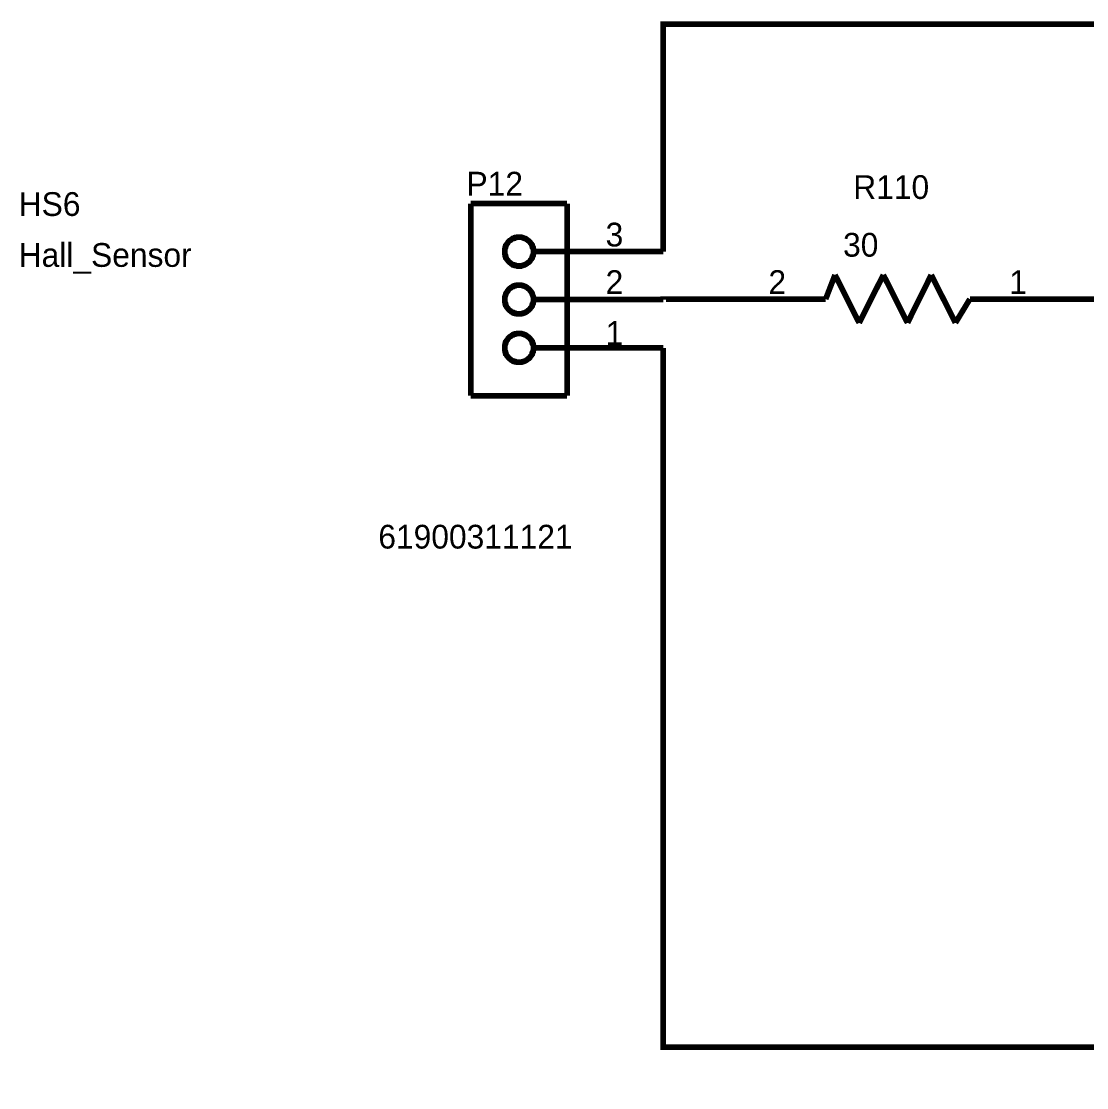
# Model space of a CAD drawing. Header units: millimetres. Extents: x 0 to 800, y 0 to 567.
# Drawn here: x 536.1 to 592.4, y 185.8 to 242.1 of the extents above; entities that cross this region are included whole.
import ezdxf

# ---------------------------------------------------------------- set-up
doc = ezdxf.new("R2010")
doc.units = ezdxf.units.MM
doc.layers.add('Sheet', color=255, linetype='Continuous')

msp = doc.modelspace()

# ---------------------------------------------------------------- linework, layer by layer
at = {"layer": 'Sheet'}
for points, const_width in [([(644.515, 240.697), (644.515, 241.996), (570.015, 241.996), (570.015, 229.991)], 0.3), ([(564.931, 232.522), (559.846, 232.522)], 0.3), ([(559.846, 232.522), (559.846, 222.375)], 0.3), ([(564.931, 222.375), (564.931, 232.522)], 0.3), ([(561.638, 229.991), (561.638, 230.035), (561.638, 230.08), (561.638, 230.103), (561.66, 230.147), (561.66, 230.192), (561.683, 230.215), (561.683, 230.259), (561.705, 230.282), (561.705, 230.327), (561.728, 230.349), (561.75, 230.394), (561.772, 230.416), (561.795, 230.439), (561.817, 230.483), (561.84, 230.506), (561.862, 230.528), (561.884, 230.551), (561.907, 230.573), (561.952, 230.595), (561.974, 230.618), (561.996, 230.64), (562.041, 230.662), (562.064, 230.685), (562.108, 230.685), (562.131, 230.707), (562.176, 230.707), (562.198, 230.73), (562.243, 230.73), (562.288, 230.752), (562.31, 230.752), (562.355, 230.752), (562.4, 230.752)], 0.3), ([(562.4, 230.752), (562.4, 230.752)], 0.3), ([(562.4, 230.752), (562.444, 230.752), (562.467, 230.752), (562.512, 230.752), (562.556, 230.73), (562.579, 230.73), (562.624, 230.707), (562.646, 230.707), (562.691, 230.685), (562.713, 230.685), (562.758, 230.662), (562.78, 230.64), (562.825, 230.618), (562.848, 230.595), (562.87, 230.573), (562.915, 230.551), (562.937, 230.528), (562.959, 230.506), (562.982, 230.483), (563.004, 230.439), (563.027, 230.416), (563.049, 230.394), (563.071, 230.349), (563.094, 230.327), (563.094, 230.282), (563.116, 230.259), (563.116, 230.215), (563.139, 230.192), (563.139, 230.147), (563.161, 230.103), (563.161, 230.08), (563.161, 230.035), (563.161, 229.991)], 0.3), ([(561.638, 229.991), (561.638, 230.035), (561.638, 230.08), (561.638, 230.103), (561.66, 230.147), (561.66, 230.192), (561.683, 230.215), (561.683, 230.259), (561.705, 230.282), (561.705, 230.327), (561.728, 230.349), (561.75, 230.394), (561.772, 230.416), (561.795, 230.439), (561.817, 230.483), (561.84, 230.506), (561.862, 230.528), (561.884, 230.551), (561.907, 230.573), (561.952, 230.595), (561.974, 230.618), (561.996, 230.64), (562.041, 230.662), (562.064, 230.685), (562.108, 230.685), (562.131, 230.707), (562.176, 230.707), (562.198, 230.73), (562.243, 230.73), (562.288, 230.752), (562.31, 230.752), (562.355, 230.752), (562.4, 230.752)], 0.0991), ([(562.4, 230.752), (562.4, 230.752)], 0.0991), ([(562.4, 230.752), (562.444, 230.752), (562.467, 230.752), (562.512, 230.752), (562.556, 230.73), (562.579, 230.73), (562.624, 230.707), (562.646, 230.707), (562.691, 230.685), (562.713, 230.685), (562.758, 230.662), (562.78, 230.64), (562.825, 230.618), (562.848, 230.595), (562.87, 230.573), (562.915, 230.551), (562.937, 230.528), (562.959, 230.506), (562.982, 230.483), (563.004, 230.439), (563.027, 230.416), (563.049, 230.394), (563.071, 230.349), (563.094, 230.327), (563.094, 230.282), (563.116, 230.259), (563.116, 230.215), (563.139, 230.192), (563.139, 230.147), (563.161, 230.103), (563.161, 230.08), (563.161, 230.035), (563.161, 229.991)], 0.0991), ([(562.4, 229.229), (562.355, 229.229), (562.31, 229.229), (562.288, 229.229), (562.243, 229.251), (562.198, 229.251), (562.176, 229.274), (562.131, 229.274), (562.108, 229.296), (562.064, 229.296), (562.041, 229.319), (561.996, 229.341), (561.974, 229.363), (561.952, 229.386), (561.907, 229.408), (561.884, 229.431), (561.862, 229.453), (561.84, 229.475), (561.817, 229.498), (561.795, 229.543), (561.772, 229.565), (561.75, 229.587), (561.728, 229.632), (561.705, 229.655), (561.705, 229.699), (561.683, 229.722), (561.683, 229.767), (561.66, 229.789), (561.66, 229.834), (561.638, 229.879), (561.638, 229.901), (561.638, 229.946), (561.638, 229.991)], 0.3), ([(561.638, 229.991), (561.638, 229.991)], 0.3), ([(562.4, 229.229), (562.355, 229.229), (562.31, 229.229), (562.288, 229.229), (562.243, 229.251), (562.198, 229.251), (562.176, 229.274), (562.131, 229.274), (562.108, 229.296), (562.064, 229.296), (562.041, 229.319), (561.996, 229.341), (561.974, 229.363), (561.952, 229.386), (561.907, 229.408), (561.884, 229.431), (561.862, 229.453), (561.84, 229.475), (561.817, 229.498), (561.795, 229.543), (561.772, 229.565), (561.75, 229.587), (561.728, 229.632), (561.705, 229.655), (561.705, 229.699), (561.683, 229.722), (561.683, 229.767), (561.66, 229.789), (561.66, 229.834), (561.638, 229.879), (561.638, 229.901), (561.638, 229.946), (561.638, 229.991)], 0.0991), ([(561.638, 229.991), (561.638, 229.991)], 0.0991), ([(563.161, 229.991), (563.161, 229.946), (563.161, 229.901), (563.161, 229.879), (563.139, 229.834), (563.139, 229.789), (563.116, 229.767), (563.116, 229.722), (563.094, 229.699), (563.094, 229.655), (563.071, 229.632), (563.049, 229.587), (563.027, 229.565), (563.004, 229.543), (562.982, 229.498), (562.959, 229.475), (562.937, 229.453), (562.915, 229.431), (562.87, 229.408), (562.848, 229.386), (562.825, 229.363), (562.78, 229.341), (562.758, 229.319), (562.713, 229.296), (562.691, 229.296), (562.646, 229.274), (562.624, 229.274), (562.579, 229.251), (562.556, 229.251), (562.512, 229.229), (562.467, 229.229), (562.444, 229.229), (562.4, 229.229)], 0.3), ([(563.161, 229.991), (563.161, 229.946), (563.161, 229.901), (563.161, 229.879), (563.139, 229.834), (563.139, 229.789), (563.116, 229.767), (563.116, 229.722), (563.094, 229.699), (563.094, 229.655), (563.071, 229.632), (563.049, 229.587), (563.027, 229.565), (563.004, 229.543), (562.982, 229.498), (562.959, 229.475), (562.937, 229.453), (562.915, 229.431), (562.87, 229.408), (562.848, 229.386), (562.825, 229.363), (562.78, 229.341), (562.758, 229.319), (562.713, 229.296), (562.691, 229.296), (562.646, 229.274), (562.624, 229.274), (562.579, 229.251), (562.556, 229.251), (562.512, 229.229), (562.467, 229.229), (562.444, 229.229), (562.4, 229.229)], 0.0991), ([(563.161, 229.991), (563.161, 229.991), (563.161, 229.991), (563.161, 229.991), (563.161, 229.991), (563.161, 229.991), (563.161, 229.991), (563.161, 229.991), (563.161, 229.991), (563.161, 229.991), (563.161, 229.991), (563.161, 229.991), (563.161, 229.991), (563.161, 229.991), (563.161, 229.991), (563.161, 229.991), (563.161, 229.991), (563.161, 229.991), (563.161, 229.991), (563.161, 229.991), (563.161, 229.991), (563.161, 229.991), (563.161, 229.991), (563.161, 229.991), (563.161, 229.991), (563.161, 229.991), (563.161, 229.991), (563.161, 229.991), (563.161, 229.991), (563.161, 229.991), (563.161, 229.991), (563.161, 229.991), (563.161, 229.991)], 0.3), ([(563.161, 229.991), (563.161, 229.991)], 0.3), ([(564.931, 229.991), (563.161, 229.991)], 0.3), ([(563.161, 229.991), (563.161, 229.991), (563.161, 229.991), (563.161, 229.991), (563.161, 229.991), (563.161, 229.991), (563.161, 229.991), (563.161, 229.991), (563.161, 229.991), (563.161, 229.991), (563.161, 229.991), (563.161, 229.991), (563.161, 229.991), (563.161, 229.991), (563.161, 229.991), (563.161, 229.991), (563.161, 229.991), (563.161, 229.991), (563.161, 229.991), (563.161, 229.991), (563.161, 229.991), (563.161, 229.991), (563.161, 229.991), (563.161, 229.991), (563.161, 229.991), (563.161, 229.991), (563.161, 229.991), (563.161, 229.991), (563.161, 229.991), (563.161, 229.991), (563.161, 229.991), (563.161, 229.991), (563.161, 229.991)], 0.0991), ([(563.161, 229.991), (563.161, 229.991)], 0.0991), ([(564.931, 229.991), (570.015, 229.991)], 0.3), ([(579.087, 228.759), (578.594, 227.482)], 0.3), ([(580.364, 226.228), (579.087, 228.759)], 0.3), ([(581.64, 228.759), (580.364, 226.228)], 0.3), ([(582.917, 226.228), (581.64, 228.759)], 0.3), ([(584.172, 228.759), (582.917, 226.228)], 0.3), ([(585.448, 226.228), (584.172, 228.759)], 0.3), ([(561.638, 227.459), (561.638, 227.504), (561.638, 227.527), (561.638, 227.571), (561.66, 227.616), (561.66, 227.639), (561.683, 227.683), (561.683, 227.706), (561.705, 227.751), (561.705, 227.773), (561.728, 227.818), (561.75, 227.84), (561.772, 227.885), (561.795, 227.907), (561.817, 227.93), (561.84, 227.975), (561.862, 227.997), (561.884, 228.019), (561.907, 228.042), (561.952, 228.064), (561.974, 228.087), (561.996, 228.109), (562.041, 228.131), (562.064, 228.154), (562.108, 228.154), (562.131, 228.176), (562.176, 228.176), (562.198, 228.199), (562.243, 228.199), (562.288, 228.221), (562.31, 228.221), (562.355, 228.221), (562.4, 228.221)], 0.3), ([(561.638, 227.459), (561.638, 227.504), (561.638, 227.527), (561.638, 227.571), (561.66, 227.616), (561.66, 227.639), (561.683, 227.683), (561.683, 227.706), (561.705, 227.751), (561.705, 227.773), (561.728, 227.818), (561.75, 227.84), (561.772, 227.885), (561.795, 227.907), (561.817, 227.93), (561.84, 227.975), (561.862, 227.997), (561.884, 228.019), (561.907, 228.042), (561.952, 228.064), (561.974, 228.087), (561.996, 228.109), (562.041, 228.131), (562.064, 228.154), (562.108, 228.154), (562.131, 228.176), (562.176, 228.176), (562.198, 228.199), (562.243, 228.199), (562.288, 228.221), (562.31, 228.221), (562.355, 228.221), (562.4, 228.221)], 0.0991), ([(562.4, 228.221), (562.4, 228.221)], 0.3), ([(562.4, 228.221), (562.444, 228.221), (562.467, 228.221), (562.512, 228.221), (562.556, 228.199), (562.579, 228.199), (562.624, 228.176), (562.646, 228.176), (562.691, 228.154), (562.713, 228.154), (562.758, 228.131), (562.78, 228.109), (562.825, 228.087), (562.848, 228.064), (562.87, 228.042), (562.915, 228.019), (562.937, 227.997), (562.959, 227.975), (562.982, 227.93), (563.004, 227.907), (563.027, 227.885), (563.049, 227.84), (563.071, 227.818), (563.094, 227.773), (563.094, 227.751), (563.116, 227.706), (563.116, 227.683), (563.139, 227.639), (563.139, 227.616), (563.161, 227.571), (563.161, 227.527), (563.161, 227.504), (563.161, 227.459)], 0.3), ([(562.4, 228.221), (562.4, 228.221)], 0.0991), ([(562.4, 228.221), (562.444, 228.221), (562.467, 228.221), (562.512, 228.221), (562.556, 228.199), (562.579, 228.199), (562.624, 228.176), (562.646, 228.176), (562.691, 228.154), (562.713, 228.154), (562.758, 228.131), (562.78, 228.109), (562.825, 228.087), (562.848, 228.064), (562.87, 228.042), (562.915, 228.019), (562.937, 227.997), (562.959, 227.975), (562.982, 227.93), (563.004, 227.907), (563.027, 227.885), (563.049, 227.84), (563.071, 227.818), (563.094, 227.773), (563.094, 227.751), (563.116, 227.706), (563.116, 227.683), (563.139, 227.639), (563.139, 227.616), (563.161, 227.571), (563.161, 227.527), (563.161, 227.504), (563.161, 227.459)], 0.0991), ([(562.4, 226.698), (562.355, 226.698), (562.31, 226.698), (562.288, 226.698), (562.243, 226.72), (562.198, 226.72), (562.176, 226.743), (562.131, 226.743), (562.108, 226.765), (562.064, 226.765), (562.041, 226.788), (561.996, 226.81), (561.974, 226.832), (561.952, 226.855), (561.907, 226.877), (561.884, 226.9), (561.862, 226.922), (561.84, 226.944), (561.817, 226.967), (561.795, 227.011), (561.772, 227.034), (561.75, 227.056), (561.728, 227.101), (561.705, 227.123), (561.705, 227.168), (561.683, 227.191), (561.683, 227.235), (561.66, 227.258), (561.66, 227.303), (561.638, 227.347), (561.638, 227.37), (561.638, 227.415), (561.638, 227.459)], 0.3), ([(561.638, 227.459), (561.638, 227.459)], 0.3), ([(562.4, 226.698), (562.355, 226.698), (562.31, 226.698), (562.288, 226.698), (562.243, 226.72), (562.198, 226.72), (562.176, 226.743), (562.131, 226.743), (562.108, 226.765), (562.064, 226.765), (562.041, 226.788), (561.996, 226.81), (561.974, 226.832), (561.952, 226.855), (561.907, 226.877), (561.884, 226.9), (561.862, 226.922), (561.84, 226.944), (561.817, 226.967), (561.795, 227.011), (561.772, 227.034), (561.75, 227.056), (561.728, 227.101), (561.705, 227.123), (561.705, 227.168), (561.683, 227.191), (561.683, 227.235), (561.66, 227.258), (561.66, 227.303), (561.638, 227.347), (561.638, 227.37), (561.638, 227.415), (561.638, 227.459)], 0.0991), ([(561.638, 227.459), (561.638, 227.459)], 0.0991), ([(563.161, 227.459), (563.161, 227.415), (563.161, 227.37), (563.161, 227.347), (563.139, 227.303), (563.139, 227.258), (563.116, 227.235), (563.116, 227.191), (563.094, 227.168), (563.094, 227.123), (563.071, 227.101), (563.049, 227.056), (563.027, 227.034), (563.004, 227.011), (562.982, 226.967), (562.959, 226.944), (562.937, 226.922), (562.915, 226.9), (562.87, 226.877), (562.848, 226.855), (562.825, 226.832), (562.78, 226.81), (562.758, 226.788), (562.713, 226.765), (562.691, 226.765), (562.646, 226.743), (562.624, 226.743), (562.579, 226.72), (562.556, 226.72), (562.512, 226.698), (562.467, 226.698), (562.444, 226.698), (562.4, 226.698)], 0.3), ([(563.161, 227.459), (563.161, 227.415), (563.161, 227.37), (563.161, 227.347), (563.139, 227.303), (563.139, 227.258), (563.116, 227.235), (563.116, 227.191), (563.094, 227.168), (563.094, 227.123), (563.071, 227.101), (563.049, 227.056), (563.027, 227.034), (563.004, 227.011), (562.982, 226.967), (562.959, 226.944), (562.937, 226.922), (562.915, 226.9), (562.87, 226.877), (562.848, 226.855), (562.825, 226.832), (562.78, 226.81), (562.758, 226.788), (562.713, 226.765), (562.691, 226.765), (562.646, 226.743), (562.624, 226.743), (562.579, 226.72), (562.556, 226.72), (562.512, 226.698), (562.467, 226.698), (562.444, 226.698), (562.4, 226.698)], 0.0991), ([(563.161, 227.459), (563.161, 227.459), (563.161, 227.459), (563.161, 227.459), (563.161, 227.459), (563.161, 227.459), (563.161, 227.459), (563.161, 227.459), (563.161, 227.459), (563.161, 227.459), (563.161, 227.459), (563.161, 227.459), (563.161, 227.459), (563.161, 227.459), (563.161, 227.459), (563.161, 227.459), (563.161, 227.459), (563.161, 227.459), (563.161, 227.459), (563.161, 227.459), (563.161, 227.459), (563.161, 227.459), (563.161, 227.459), (563.161, 227.459), (563.161, 227.459), (563.161, 227.459), (563.161, 227.459), (563.161, 227.459), (563.161, 227.459), (563.161, 227.459), (563.161, 227.459), (563.161, 227.459), (563.161, 227.459)], 0.3), ([(563.161, 227.459), (563.161, 227.459)], 0.3), ([(564.931, 227.459), (563.161, 227.459)], 0.3), ([(563.161, 227.459), (563.161, 227.459), (563.161, 227.459), (563.161, 227.459), (563.161, 227.459), (563.161, 227.459), (563.161, 227.459), (563.161, 227.459), (563.161, 227.459), (563.161, 227.459), (563.161, 227.459), (563.161, 227.459), (563.161, 227.459), (563.161, 227.459), (563.161, 227.459), (563.161, 227.459), (563.161, 227.459), (563.161, 227.459), (563.161, 227.459), (563.161, 227.459), (563.161, 227.459), (563.161, 227.459), (563.161, 227.459), (563.161, 227.459), (563.161, 227.459), (563.161, 227.459), (563.161, 227.459), (563.161, 227.459), (563.161, 227.459), (563.161, 227.459), (563.161, 227.459), (563.161, 227.459), (563.161, 227.459)], 0.0991), ([(563.161, 227.459), (563.161, 227.459)], 0.0991), ([(564.931, 227.459), (570.015, 227.459)], 0.3), ([(570.015, 227.459), (570.015, 227.482), (573.51, 227.482)], 0.3), ([(578.594, 227.482), (573.51, 227.482)], 0.3), ([(578.594, 227.482), (577.833, 227.482)], 0.3), ([(586.21, 227.482), (585.448, 226.228)], 0.3), ([(586.21, 227.482), (591.295, 227.482)], 0.3), ([(586.21, 227.482), (586.971, 227.482)], 0.3), ([(591.295, 227.482), (595.998, 227.482), (610.513, 227.482), (625.498, 227.482), (628.007, 227.482)], 0.3), ([(561.638, 224.906), (561.638, 224.951), (561.638, 224.996), (561.638, 225.018), (561.66, 225.063), (561.66, 225.108), (561.683, 225.13), (561.683, 225.175), (561.705, 225.197), (561.705, 225.242), (561.728, 225.264), (561.75, 225.309), (561.772, 225.332), (561.795, 225.354), (561.817, 225.399), (561.84, 225.421), (561.862, 225.444), (561.884, 225.466), (561.907, 225.488), (561.952, 225.511), (561.974, 225.533), (561.996, 225.556), (562.041, 225.578), (562.064, 225.6), (562.108, 225.6), (562.131, 225.623), (562.176, 225.623), (562.198, 225.645), (562.243, 225.645), (562.288, 225.668), (562.31, 225.668), (562.355, 225.668), (562.4, 225.668)], 0.3), ([(562.4, 225.668), (562.4, 225.668)], 0.3), ([(562.4, 225.668), (562.444, 225.668), (562.467, 225.668), (562.512, 225.668), (562.556, 225.645), (562.579, 225.645), (562.624, 225.623), (562.646, 225.623), (562.691, 225.6), (562.713, 225.6), (562.758, 225.578), (562.78, 225.556), (562.825, 225.533), (562.848, 225.511), (562.87, 225.488), (562.915, 225.466), (562.937, 225.444), (562.959, 225.421), (562.982, 225.399), (563.004, 225.354), (563.027, 225.332), (563.049, 225.309), (563.071, 225.264), (563.094, 225.242), (563.094, 225.197), (563.116, 225.175), (563.116, 225.13), (563.139, 225.108), (563.139, 225.063), (563.161, 225.018), (563.161, 224.996), (563.161, 224.951), (563.161, 224.906)], 0.3), ([(561.638, 224.906), (561.638, 224.951), (561.638, 224.996), (561.638, 225.018), (561.66, 225.063), (561.66, 225.108), (561.683, 225.13), (561.683, 225.175), (561.705, 225.197), (561.705, 225.242), (561.728, 225.264), (561.75, 225.309), (561.772, 225.332), (561.795, 225.354), (561.817, 225.399), (561.84, 225.421), (561.862, 225.444), (561.884, 225.466), (561.907, 225.488), (561.952, 225.511), (561.974, 225.533), (561.996, 225.556), (562.041, 225.578), (562.064, 225.6), (562.108, 225.6), (562.131, 225.623), (562.176, 225.623), (562.198, 225.645), (562.243, 225.645), (562.288, 225.668), (562.31, 225.668), (562.355, 225.668), (562.4, 225.668)], 0.0991), ([(562.4, 225.668), (562.4, 225.668)], 0.0991), ([(562.4, 225.668), (562.444, 225.668), (562.467, 225.668), (562.512, 225.668), (562.556, 225.645), (562.579, 225.645), (562.624, 225.623), (562.646, 225.623), (562.691, 225.6), (562.713, 225.6), (562.758, 225.578), (562.78, 225.556), (562.825, 225.533), (562.848, 225.511), (562.87, 225.488), (562.915, 225.466), (562.937, 225.444), (562.959, 225.421), (562.982, 225.399), (563.004, 225.354), (563.027, 225.332), (563.049, 225.309), (563.071, 225.264), (563.094, 225.242), (563.094, 225.197), (563.116, 225.175), (563.116, 225.13), (563.139, 225.108), (563.139, 225.063), (563.161, 225.018), (563.161, 224.996), (563.161, 224.951), (563.161, 224.906)], 0.0991), ([(562.4, 224.144), (562.355, 224.144), (562.31, 224.144), (562.288, 224.144), (562.243, 224.167), (562.198, 224.167), (562.176, 224.189), (562.131, 224.189), (562.108, 224.212), (562.064, 224.212), (562.041, 224.234), (561.996, 224.256), (561.974, 224.279), (561.952, 224.301), (561.907, 224.324), (561.884, 224.346), (561.862, 224.368), (561.84, 224.391), (561.817, 224.413), (561.795, 224.458), (561.772, 224.48), (561.75, 224.503), (561.728, 224.548), (561.705, 224.57), (561.705, 224.615), (561.683, 224.637), (561.683, 224.682), (561.66, 224.704), (561.66, 224.749), (561.638, 224.794), (561.638, 224.816), (561.638, 224.861), (561.638, 224.906)], 0.3), ([(561.638, 224.906), (561.638, 224.906)], 0.3), ([(562.4, 224.144), (562.355, 224.144), (562.31, 224.144), (562.288, 224.144), (562.243, 224.167), (562.198, 224.167), (562.176, 224.189), (562.131, 224.189), (562.108, 224.212), (562.064, 224.212), (562.041, 224.234), (561.996, 224.256), (561.974, 224.279), (561.952, 224.301), (561.907, 224.324), (561.884, 224.346), (561.862, 224.368), (561.84, 224.391), (561.817, 224.413), (561.795, 224.458), (561.772, 224.48), (561.75, 224.503), (561.728, 224.548), (561.705, 224.57), (561.705, 224.615), (561.683, 224.637), (561.683, 224.682), (561.66, 224.704), (561.66, 224.749), (561.638, 224.794), (561.638, 224.816), (561.638, 224.861), (561.638, 224.906)], 0.0991), ([(561.638, 224.906), (561.638, 224.906)], 0.0991), ([(563.161, 224.906), (563.161, 224.861), (563.161, 224.816), (563.161, 224.794), (563.139, 224.749), (563.139, 224.704), (563.116, 224.682), (563.116, 224.637), (563.094, 224.615), (563.094, 224.57), (563.071, 224.548), (563.049, 224.503), (563.027, 224.48), (563.004, 224.458), (562.982, 224.413), (562.959, 224.391), (562.937, 224.368), (562.915, 224.346), (562.87, 224.324), (562.848, 224.301), (562.825, 224.279), (562.78, 224.256), (562.758, 224.234), (562.713, 224.212), (562.691, 224.212), (562.646, 224.189), (562.624, 224.189), (562.579, 224.167), (562.556, 224.167), (562.512, 224.144), (562.467, 224.144), (562.444, 224.144), (562.4, 224.144)], 0.3), ([(563.161, 224.906), (563.161, 224.861), (563.161, 224.816), (563.161, 224.794), (563.139, 224.749), (563.139, 224.704), (563.116, 224.682), (563.116, 224.637), (563.094, 224.615), (563.094, 224.57), (563.071, 224.548), (563.049, 224.503), (563.027, 224.48), (563.004, 224.458), (562.982, 224.413), (562.959, 224.391), (562.937, 224.368), (562.915, 224.346), (562.87, 224.324), (562.848, 224.301), (562.825, 224.279), (562.78, 224.256), (562.758, 224.234), (562.713, 224.212), (562.691, 224.212), (562.646, 224.189), (562.624, 224.189), (562.579, 224.167), (562.556, 224.167), (562.512, 224.144), (562.467, 224.144), (562.444, 224.144), (562.4, 224.144)], 0.0991), ([(563.161, 224.906), (563.161, 224.906), (563.161, 224.906), (563.161, 224.906), (563.161, 224.906), (563.161, 224.906), (563.161, 224.906), (563.161, 224.906), (563.161, 224.906), (563.161, 224.906), (563.161, 224.906), (563.161, 224.906), (563.161, 224.906), (563.161, 224.906), (563.161, 224.906), (563.161, 224.906), (563.161, 224.906), (563.161, 224.906), (563.161, 224.906), (563.161, 224.906), (563.161, 224.906), (563.161, 224.906), (563.161, 224.906), (563.161, 224.906), (563.161, 224.906), (563.161, 224.906), (563.161, 224.906), (563.161, 224.906), (563.161, 224.906), (563.161, 224.906), (563.161, 224.906), (563.161, 224.906), (563.161, 224.906)], 0.3), ([(563.161, 224.906), (563.161, 224.906)], 0.3), ([(564.931, 224.906), (563.161, 224.906)], 0.3), ([(563.161, 224.906), (563.161, 224.906), (563.161, 224.906), (563.161, 224.906), (563.161, 224.906), (563.161, 224.906), (563.161, 224.906), (563.161, 224.906), (563.161, 224.906), (563.161, 224.906), (563.161, 224.906), (563.161, 224.906), (563.161, 224.906), (563.161, 224.906), (563.161, 224.906), (563.161, 224.906), (563.161, 224.906), (563.161, 224.906), (563.161, 224.906), (563.161, 224.906), (563.161, 224.906), (563.161, 224.906), (563.161, 224.906), (563.161, 224.906), (563.161, 224.906), (563.161, 224.906), (563.161, 224.906), (563.161, 224.906), (563.161, 224.906), (563.161, 224.906), (563.161, 224.906), (563.161, 224.906), (563.161, 224.906)], 0.0991), ([(563.161, 224.906), (563.161, 224.906)], 0.0991), ([(564.931, 224.906), (570.015, 224.906)], 0.3), ([(570.015, 224.906), (570.015, 187.993), (595.998, 187.993), (595.998, 185.999)], 0.3), ([(559.846, 222.375), (564.931, 222.375)], 0.3)]:
    msp.add_lwpolyline(points, dxfattribs=dict(at, const_width=const_width))

# ---------------------------------------------------------------- texts
for s, height, p in [('P12', 1.2543, (559.622, 232.947)), ('R110', 1.2543, (580.05, 232.768)), ('HS6', 1.2543, (535.968, 231.872)), ('3', 1.254, (566.969, 230.259)), ('30', 1.2543, (579.513, 229.722)), ('Hall_Sensor', 1.25433, (535.968, 229.184)), ('2', 1.254, (566.969, 227.751)), ('2', 1.254, (575.57, 227.751)), ('1', 1.254, (588.293, 227.751)), ('1', 1.254, (566.969, 225.063)), ('61900311121', 1.25433, (554.963, 214.311))]:
    msp.add_text(s, height=height, dxfattribs=at).set_placement(p)

doc.saveas('drawing.dxf')
